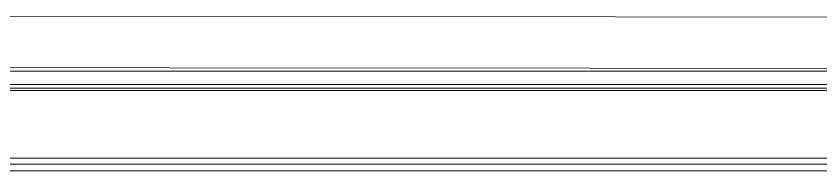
# Model space of a CAD drawing. Header units: millimetres. Extents: x 33157 to 59611, y -29750 to 1750.
# Drawn here: x 53675.08 to 53687.66, y 213.08 to 215.49 of the extents above; entities that cross this region are included whole.
import ezdxf

# ---------------------------------------------------------------- set-up
doc = ezdxf.new("R2010")
doc.units = ezdxf.units.MM
doc.layers.get('0').update_dxf_attribs({"lineweight": 18})

msp = doc.modelspace()

# ---------------------------------------------------------------- linework, layer by layer
at = {"lineweight": 9}
for points in [[(53670.893, 215.493), (53670.893, 215.493), (53697.991, 215.474), (53697.991, 215.474)], [(53697.189, 214.635), (53697.189, 214.635), (53648.293, 214.635), (53648.293, 214.635)], [(53670.893, 214.691), (53670.893, 214.691), (53697.189, 214.672), (53697.189, 214.672)], [(53644.633, 214.427), (53644.633, 214.427), (53697.171, 214.427), (53697.171, 214.427)], [(53644.718, 214.371), (53644.718, 214.371), (53697.067, 214.371), (53697.067, 214.371)], [(53697.067, 214.333), (53697.067, 214.333), (53644.709, 214.333), (53644.709, 214.333)], [(53644.011, 213.277), (53644.011, 213.277), (53697.774, 213.277), (53697.774, 213.277)], [(53644.001, 213.079), (53644.001, 213.079), (53697.784, 213.079), (53697.784, 213.079)], [(53644.096, 213.183), (53644.096, 213.183), (53697.689, 213.183), (53697.689, 213.183)]]:
    msp.add_open_spline(points, degree=3, dxfattribs=at)

doc.saveas('drawing.dxf')
